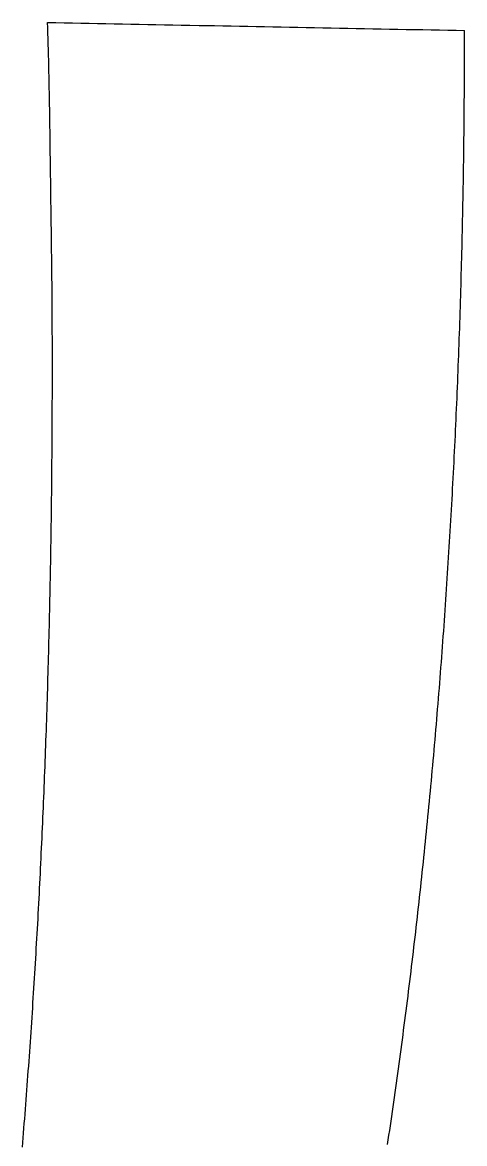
# Model space of a CAD drawing. Header units: inches. Extents: x 10 to 59099, y -255 to 18259.
# Drawn here: x 29640 to 31800, y 5848 to 11321 of the extents above; entities that cross this region are included whole.
import ezdxf

# ---------------------------------------------------------------- set-up
doc = ezdxf.new("R2010")
doc.units = ezdxf.units.IN
doc.header["$MEASUREMENT"] = 0
doc.layers.add('VFDE_Folienkante 3dpoly', color=181, linetype='Continuous')

msp = doc.modelspace()

# ---------------------------------------------------------------- linework, layer by layer
at = {"layer": 'VFDE_Folienkante 3dpoly'}
for p, q in [((29763, 11320.8, 9939.8), (29803.7, 11320, 9937.2)), ((29803.7, 11320, 9937.2), (29844.4, 11319.3, 9934.6)), ((29844.4, 11319.3, 9934.6), (29885.2, 11318.5, 9932.1)), ((29885.2, 11318.5, 9932.1), (29925.9, 11317.7, 9929.5)), ((29925.9, 11317.7, 9929.5), (29966.7, 11316.9, 9926.9)), ((29966.7, 11316.9, 9926.9), (30007.4, 11316.1, 9924.3)), ((30007.4, 11316.1, 9924.3), (30048.2, 11315.3, 9921.8)), ((30048.2, 11315.3, 9921.8), (30088.9, 11314.5, 9919.2)), ((30088.9, 11314.5, 9919.2), (30129.6, 11313.8, 9916.6)), ((30129.6, 11313.8, 9916.6), (30170.4, 11313, 9914)), ((30170.4, 11313, 9914), (30211.1, 11312.2, 9911.5)), ((30211.1, 11312.2, 9911.5), (30251.9, 11311.4, 9908.9)), ((30251.9, 11311.4, 9908.9), (30292.6, 11310.6, 9906.3)), ((30292.6, 11310.6, 9906.3), (30333.4, 11309.8, 9903.8)), ((30333.4, 11309.8, 9903.8), (30374.1, 11309, 9901.2)), ((30374.1, 11309, 9901.2), (30414.8, 11308.2, 9898.7)), ((30414.8, 11308.2, 9898.7), (30457.2, 11307.4, 9896)), ((30457.2, 11307.4, 9896), (30503.4, 11306.5, 9893.1)), ((30503.4, 11306.5, 9893.1), (30537.1, 11305.9, 9891)), ((30537.1, 11305.9, 9891), (30577.8, 11305.1, 9888.5)), ((30577.8, 11305.1, 9888.5), (30618.6, 11304.3, 9886)), ((30618.6, 11304.3, 9886), (30659.3, 11303.5, 9883.4)), ((30659.3, 11303.5, 9883.4), (30700, 11302.7, 9880.9)), ((30700, 11302.7, 9880.9), (30740.8, 11301.9, 9878.3)), ((30740.8, 11301.9, 9878.3), (30781.5, 11301.2, 9875.8)), ((30781.5, 11301.2, 9875.8), (30822.3, 11300.4, 9873.2)), ((30822.3, 11300.4, 9873.2), (30863, 11299.6, 9870.7)), ((30863, 11299.6, 9870.7), (30903.8, 11298.8, 9868.1)), ((30903.8, 11298.8, 9868.1), (30944.5, 11298, 9865.5)), ((30944.5, 11298, 9865.5), (30985.2, 11297.2, 9862.9)), ((30985.2, 11297.2, 9862.9), (31026, 11296.5, 9860.3)), ((31026, 11296.5, 9860.3), (31066.7, 11295.7, 9857.7)), ((31066.7, 11295.7, 9857.7), (31107.5, 11294.9, 9855.1)), ((31107.5, 11294.9, 9855.1), (31148.2, 11294.1, 9852.4)), ((31148.2, 11294.1, 9852.4), (31188.9, 11293.3, 9849.8)), ((31188.9, 11293.3, 9849.8), (31229.7, 11292.5, 9847.1)), ((31229.7, 11292.5, 9847.1), (31270.4, 11291.8, 9844.5)), ((31270.4, 11291.8, 9844.5), (31311.1, 11291, 9841.9)), ((31311.1, 11291, 9841.9), (31351.9, 11290.2, 9839.3)), ((31351.9, 11290.2, 9839.3), (31392.6, 11289.4, 9836.7)), ((31392.6, 11289.4, 9836.7), (31433.4, 11288.6, 9834.2)), ((31433.4, 11288.6, 9834.2), (31474.1, 11287.8, 9831.7)), ((31474.1, 11287.8, 9831.7), (31514.9, 11287, 9829.2)), ((31514.9, 11287, 9829.2), (31555.6, 11286.3, 9826.8)), ((31555.6, 11286.3, 9826.8), (31596.4, 11285.5, 9824.5)), ((31596.4, 11285.5, 9824.5), (31637.1, 11284.7, 9822.2)), ((31637.1, 11284.7, 9822.2), (31677.9, 11283.9, 9819.9)), ((31677.9, 11283.9, 9819.9), (31718.7, 11283.1, 9817.7)), ((31718.7, 11283.1, 9817.7), (31759.4, 11282.3, 9815.5)), ((31759.4, 11282.3, 9815.5), (31800.2, 11281.5, 9813.4))]:
    msp.add_line(p, q, dxfattribs=at)
at = {"layer": 'VFDE_Folienkante 3dpoly', "color": 2}
for p, q in [((29763.8, 11294.2, 9939.9), (29763, 11320.8, 9939.8)), ((29764.6, 11267.6, 9940), (29763.8, 11294.2, 9939.9)), ((31800.1, 11255, 9813.5), (31800.2, 11281.5, 9813.4)), ((29765.4, 11241, 9940.1), (29764.6, 11267.6, 9940)), ((29766.1, 11214.3, 9940.2), (29765.4, 11241, 9940.1)), ((31800, 11202, 9813.8), (31800.1, 11228.5, 9813.7)), ((31800.1, 11228.5, 9813.7), (31800.1, 11255, 9813.5)), ((29766.9, 11187.7, 9940.1), (29766.1, 11214.3, 9940.2)), ((29767.6, 11161.1, 9940), (29766.9, 11187.7, 9940.1)), ((31799.9, 11149, 9813.8), (31800, 11175.5, 9813.8)), ((31800, 11175.5, 9813.8), (31800, 11202, 9813.8)), ((29768.3, 11134.5, 9939.8), (29767.6, 11161.1, 9940)), ((29769, 11107.8, 9939.5), (29768.3, 11134.5, 9939.8)), ((31799.8, 11122.5, 9813.7), (31799.9, 11149, 9813.8)), ((31799.8, 11096, 9813.5), (31799.8, 11122.5, 9813.7)), ((29769.7, 11081.2, 9939.1), (29769, 11107.8, 9939.5)), ((29770.3, 11054.6, 9938.5), (29769.7, 11081.2, 9939.1)), ((31799.5, 11043, 9812.7), (31799.7, 11069.5, 9813.1)), ((31799.7, 11069.5, 9813.1), (31799.8, 11096, 9813.5)), ((29770.8, 11028, 9937.9), (29770.3, 11054.6, 9938.5)), ((29771.4, 11001.3, 9937.1), (29770.8, 11028, 9937.9)), ((29771.9, 10974.7, 9936.2), (29771.4, 11001.3, 9937.1)), ((31799.2, 10989.9, 9811.4), (31799.4, 11016.4, 9812.1)), ((31799.4, 11016.4, 9812.1), (31799.5, 11043, 9812.7)), ((29772.4, 10948.1, 9935.2), (29771.9, 10974.7, 9936.2)), ((29772.8, 10921.5, 9934.2), (29772.4, 10948.1, 9935.2)), ((31798.9, 10937, 9809.6), (31799.1, 10963.4, 9810.5)), ((31799.1, 10963.4, 9810.5), (31799.2, 10989.9, 9811.4)), ((29773.3, 10894.9, 9933), (29772.8, 10921.5, 9934.2)), ((29773.7, 10868.3, 9931.7), (29773.3, 10894.9, 9933)), ((31798.5, 10884, 9807.4), (31798.7, 10910.5, 9808.5)), ((31798.7, 10910.5, 9808.5), (31798.9, 10937, 9809.6)), ((29774.1, 10841.7, 9930.4), (29773.7, 10868.3, 9931.7)), ((29774.5, 10815.1, 9929), (29774.1, 10841.7, 9930.4)), ((31798, 10831, 9804.8), (31798.2, 10857.5, 9806.1)), ((31798.2, 10857.5, 9806.1), (31798.5, 10884, 9807.4)), ((29774.8, 10788.5, 9927.5), (29774.5, 10815.1, 9929)), ((29775.2, 10761.9, 9925.9), (29774.8, 10788.5, 9927.5)), ((31797.4, 10778.1, 9801.8), (31797.7, 10804.5, 9803.3)), ((31797.7, 10804.5, 9803.3), (31798, 10831, 9804.8)), ((29775.6, 10735.3, 9924.3), (29775.2, 10761.9, 9925.9)), ((29775.9, 10708.7, 9922.6), (29775.6, 10735.3, 9924.3)), ((31796.8, 10725.2, 9798.6), (31797.1, 10751.6, 9800.2)), ((31797.1, 10751.6, 9800.2), (31797.4, 10778.1, 9801.8)), ((29776.3, 10682.2, 9920.9), (29775.9, 10708.7, 9922.6)), ((29776.6, 10655.6, 9919.1), (29776.3, 10682.2, 9920.9)), ((31795.7, 10645.8, 9793.3), (31796.1, 10672.3, 9795.1)), ((31796.1, 10672.3, 9795.1), (31796.5, 10698.7, 9796.9)), ((31796.5, 10698.7, 9796.9), (31796.8, 10725.2, 9798.6)), ((29777, 10629, 9917.2), (29776.6, 10655.6, 9919.1)), ((29777.4, 10602.5, 9915.3), (29777, 10629, 9917.2)), ((31795, 10592.9, 9789.5), (31795.4, 10619.4, 9791.4)), ((31795.4, 10619.4, 9791.4), (31795.7, 10645.8, 9793.3)), ((29777.7, 10575.9, 9913.4), (29777.4, 10602.5, 9915.3)), ((29778.1, 10549.3, 9911.4), (29777.7, 10575.9, 9913.4)), ((31794.1, 10540.1, 9785.6), (31794.5, 10566.5, 9787.6)), ((31794.5, 10566.5, 9787.6), (31795, 10592.9, 9789.5)), ((29778.5, 10522.8, 9909.4), (29778.1, 10549.3, 9911.4)), ((29778.8, 10496.2, 9907.3), (29778.5, 10522.8, 9909.4)), ((31793.2, 10487.2, 9781.6), (31793.7, 10513.6, 9783.6)), ((31793.7, 10513.6, 9783.6), (31794.1, 10540.1, 9785.6)), ((29779.2, 10469.7, 9905.2), (29778.8, 10496.2, 9907.3)), ((29779.6, 10443.1, 9903), (29779.2, 10469.7, 9905.2)), ((31792.2, 10434.3, 9777.4), (31792.7, 10460.8, 9779.5)), ((31792.7, 10460.8, 9779.5), (31793.2, 10487.2, 9781.6)), ((29780, 10416.6, 9900.8), (29779.6, 10443.1, 9903)), ((29780.3, 10390, 9898.5), (29780, 10416.6, 9900.8)), ((31791.2, 10381.5, 9773.1), (31791.7, 10407.9, 9775.3)), ((31791.7, 10407.9, 9775.3), (31792.2, 10434.3, 9777.4)), ((29780.7, 10363.5, 9896.2), (29780.3, 10390, 9898.5)), ((29781.1, 10337, 9893.8), (29780.7, 10363.5, 9896.2)), ((31790.1, 10328.7, 9768.6), (31790.6, 10355.1, 9770.9)), ((31790.6, 10355.1, 9770.9), (31791.2, 10381.5, 9773.1)), ((29781.4, 10310.5, 9891.4), (29781.1, 10337, 9893.8)), ((29781.8, 10283.9, 9888.9), (29781.4, 10310.5, 9891.4)), ((31788.9, 10275.9, 9764), (31789.5, 10302.3, 9766.3)), ((31789.5, 10302.3, 9766.3), (31790.1, 10328.7, 9768.6)), ((29782.2, 10257.4, 9886.4), (29781.8, 10283.9, 9888.9)), ((29782.5, 10230.9, 9883.8), (29782.2, 10257.4, 9886.4)), ((31787.6, 10223.1, 9759.1), (31788.3, 10249.5, 9761.6)), ((31788.3, 10249.5, 9761.6), (31788.9, 10275.9, 9764)), ((29782.8, 10204.4, 9881.1), (29782.5, 10230.9, 9883.8)), ((29783.1, 10177.9, 9878.4), (29782.8, 10204.4, 9881.1)), ((31786.3, 10170.3, 9754), (31787, 10196.7, 9756.6)), ((31787, 10196.7, 9756.6), (31787.6, 10223.1, 9759.1)), ((29783.5, 10151.4, 9875.6), (29783.1, 10177.9, 9878.4)), ((29783.8, 10124.9, 9872.8), (29783.5, 10151.4, 9875.6)), ((29784, 10098.5, 9869.9), (29783.8, 10124.9, 9872.8)), ((31785, 10117.6, 9748.7), (31785.7, 10144, 9751.4)), ((31785.7, 10144, 9751.4), (31786.3, 10170.3, 9754)), ((29784.3, 10072, 9866.9), (29784, 10098.5, 9869.9)), ((29784.6, 10045.5, 9863.9), (29784.3, 10072, 9866.9)), ((31783.5, 10064.9, 9743.2), (31784.2, 10091.2, 9746)), ((31784.2, 10091.2, 9746), (31785, 10117.6, 9748.7)), ((29784.8, 10019.1, 9860.8), (29784.6, 10045.5, 9863.9)), ((29785, 9992.6, 9857.6), (29784.8, 10019.1, 9860.8)), ((31782, 10012.2, 9737.4), (31782.8, 10038.5, 9740.3)), ((31782.8, 10038.5, 9740.3), (31783.5, 10064.9, 9743.2)), ((29785.2, 9966.2, 9854.3), (29785, 9992.6, 9857.6)), ((29785.4, 9939.8, 9851), (29785.2, 9966.2, 9854.3)), ((31780.4, 9959.5, 9731.3), (31781.2, 9985.9, 9734.4)), ((31781.2, 9985.9, 9734.4), (31782, 10012.2, 9737.4)), ((29785.6, 9913.4, 9847.6), (29785.4, 9939.8, 9851)), ((29785.8, 9886.9, 9844.2), (29785.6, 9913.4, 9847.6)), ((31777.9, 9880.6, 9721.7), (31778.8, 9906.9, 9725)), ((31778.8, 9906.9, 9725), (31779.6, 9933.2, 9728.2)), ((31779.6, 9933.2, 9728.2), (31780.4, 9959.5, 9731.3)), ((29785.9, 9860.5, 9840.7), (29785.8, 9886.9, 9844.2)), ((29786, 9834.2, 9837.1), (29785.9, 9860.5, 9840.7)), ((31776.2, 9828.1, 9714.9), (31777.1, 9854.3, 9718.3)), ((31777.1, 9854.3, 9718.3), (31777.9, 9880.6, 9721.7)), ((29786.1, 9807.8, 9833.4), (29786, 9834.2, 9837.1)), ((29786.2, 9781.4, 9829.7), (29786.1, 9807.8, 9833.4)), ((31774.4, 9775.5, 9707.8), (31775.3, 9801.8, 9711.4)), ((31775.3, 9801.8, 9711.4), (31776.2, 9828.1, 9714.9)), ((29786.3, 9755, 9825.9), (29786.2, 9781.4, 9829.7)), ((29786.3, 9728.7, 9822), (29786.3, 9755, 9825.9)), ((31772.5, 9723.1, 9700.5), (31773.4, 9749.3, 9704.2)), ((31773.4, 9749.3, 9704.2), (31774.4, 9775.5, 9707.8)), ((29786.4, 9702.3, 9818.1), (29786.3, 9728.7, 9822)), ((29786.4, 9676, 9814.1), (29786.4, 9702.3, 9818.1)), ((31770.5, 9670.6, 9692.9), (31771.5, 9696.8, 9696.8)), ((31771.5, 9696.8, 9696.8), (31772.5, 9723.1, 9700.5)), ((29786.4, 9649.7, 9810.1), (29786.4, 9676, 9814.1)), ((29786.4, 9623.3, 9806), (29786.4, 9649.7, 9810.1)), ((31768.5, 9618.2, 9685.1), (31769.5, 9644.4, 9689)), ((31769.5, 9644.4, 9689), (31770.5, 9670.6, 9692.9)), ((29786.4, 9597, 9801.8), (29786.4, 9623.3, 9806)), ((29786.4, 9570.7, 9797.5), (29786.4, 9597, 9801.8)), ((31766.4, 9565.9, 9677), (31767.5, 9592, 9681.1)), ((31767.5, 9592, 9681.1), (31768.5, 9618.2, 9685.1)), ((29786.3, 9544.5, 9793.2), (29786.4, 9570.7, 9797.5)), ((29786.3, 9518.2, 9788.8), (29786.3, 9544.5, 9793.2)), ((31764.3, 9513.5, 9668.6), (31765.3, 9539.7, 9672.8)), ((31765.3, 9539.7, 9672.8), (31766.4, 9565.9, 9677)), ((29786.1, 9465.7, 9779.9), (29786.2, 9491.9, 9784.4)), ((29786.2, 9491.9, 9784.4), (29786.3, 9518.2, 9788.8)), ((31762, 9461.3, 9660), (31763.2, 9487.4, 9664.4)), ((31763.2, 9487.4, 9664.4), (31764.3, 9513.5, 9668.6)), ((29785.9, 9413.2, 9770.7), (29786, 9439.4, 9775.3)), ((29786, 9439.4, 9775.3), (29786.1, 9465.7, 9779.9)), ((31759.7, 9409, 9651.2), (31760.9, 9435.2, 9655.6)), ((31760.9, 9435.2, 9655.6), (31762, 9461.3, 9660)), ((29785.6, 9334.6, 9756.5), (29785.7, 9360.8, 9761.3)), ((29785.7, 9360.8, 9761.3), (29785.8, 9387, 9766)), ((29785.8, 9387, 9766), (29785.9, 9413.2, 9770.7)), ((31757.4, 9356.9, 9642.1), (31758.6, 9382.9, 9646.7)), ((31758.6, 9382.9, 9646.7), (31759.7, 9409, 9651.2)), ((29785.3, 9282.2, 9746.7), (29785.4, 9308.4, 9751.6)), ((29785.4, 9308.4, 9751.6), (29785.6, 9334.6, 9756.5)), ((31753.7, 9278.7, 9628), (31755, 9304.7, 9632.8)), ((31755, 9304.7, 9632.8), (31756.2, 9330.8, 9637.5)), ((31756.2, 9330.8, 9637.5), (31757.4, 9356.9, 9642.1)), ((29784.9, 9229.9, 9736.6), (29785.1, 9256, 9741.7)), ((29785.1, 9256, 9741.7), (29785.3, 9282.2, 9746.7)), ((31751.2, 9226.6, 9618.4), (31752.5, 9252.6, 9623.2)), ((31752.5, 9252.6, 9623.2), (31753.7, 9278.7, 9628)), ((29784.5, 9177.6, 9726.3), (29784.7, 9203.7, 9731.5)), ((29784.7, 9203.7, 9731.5), (29784.9, 9229.9, 9736.6)), ((31748.6, 9174.6, 9608.4), (31749.9, 9200.6, 9613.4)), ((31749.9, 9200.6, 9613.4), (31751.2, 9226.6, 9618.4)), ((29784, 9125.4, 9715.8), (29784.3, 9151.5, 9721.1)), ((29784.3, 9151.5, 9721.1), (29784.5, 9177.6, 9726.3)), ((31745.9, 9122.6, 9598.3), (31747.3, 9148.6, 9603.4)), ((31747.3, 9148.6, 9603.4), (31748.6, 9174.6, 9608.4)), ((29783.5, 9073.2, 9705), (29783.8, 9099.3, 9710.4)), ((29783.8, 9099.3, 9710.4), (29784, 9125.4, 9715.8)), ((31743.2, 9070.7, 9587.9), (31744.6, 9096.6, 9593.1)), ((31744.6, 9096.6, 9593.1), (31745.9, 9122.6, 9598.3)), ((29783, 9021.1, 9693.9), (29783.3, 9047.2, 9699.5)), ((29783.3, 9047.2, 9699.5), (29783.5, 9073.2, 9705)), ((31740.4, 9018.8, 9577.2), (31741.8, 9044.7, 9582.6)), ((31741.8, 9044.7, 9582.6), (31743.2, 9070.7, 9587.9)), ((29782.4, 8969.1, 9682.6), (29782.7, 8995.1, 9688.3)), ((29782.7, 8995.1, 9688.3), (29783, 9021.1, 9693.9)), ((31737.6, 8967, 9566.3), (31739, 8992.9, 9571.8)), ((31739, 8992.9, 9571.8), (31740.4, 9018.8, 9577.2)), ((29781.7, 8917.1, 9671.1), (29782.1, 8943.1, 9676.9)), ((29782.1, 8943.1, 9676.9), (29782.4, 8969.1, 9682.6)), ((31734.6, 8915.2, 9555.2), (31736.1, 8941.1, 9560.8)), ((31736.1, 8941.1, 9560.8), (31737.6, 8967, 9566.3)), ((29781, 8865.1, 9659.3), (29781.4, 8891.1, 9665.2)), ((29781.4, 8891.1, 9665.2), (29781.7, 8917.1, 9671.1)), ((31731.7, 8863.5, 9543.8), (31733.2, 8889.4, 9549.6)), ((31733.2, 8889.4, 9549.6), (31734.6, 8915.2, 9555.2)), ((29779.9, 8787.3, 9641.1), (29780.3, 8813.2, 9647.2)), ((29780.3, 8813.2, 9647.2), (29780.6, 8839.2, 9653.3)), ((29780.6, 8839.2, 9653.3), (29781, 8865.1, 9659.3)), ((31727, 8786.1, 9526.3), (31728.6, 8811.9, 9532.2)), ((31728.6, 8811.9, 9532.2), (31730.1, 8837.7, 9538.1)), ((31730.1, 8837.7, 9538.1), (31731.7, 8863.5, 9543.8)), ((29779, 8735.5, 9628.7), (29779.5, 8761.4, 9634.9)), ((29779.5, 8761.4, 9634.9), (29779.9, 8787.3, 9641.1)), ((31723.9, 8734.5, 9514.3), (31725.5, 8760.3, 9520.4)), ((31725.5, 8760.3, 9520.4), (31727, 8786.1, 9526.3)), ((29778.1, 8683.8, 9616), (29778.6, 8709.6, 9622.4)), ((29778.6, 8709.6, 9622.4), (29779, 8735.5, 9628.7)), ((31720.7, 8683, 9502.1), (31722.3, 8708.8, 9508.2)), ((31722.3, 8708.8, 9508.2), (31723.9, 8734.5, 9514.3)), ((29777.2, 8632.1, 9603.1), (29777.7, 8657.9, 9609.6)), ((29777.7, 8657.9, 9609.6), (29778.1, 8683.8, 9616)), ((31717.4, 8631.6, 9489.6), (31719, 8657.3, 9495.9)), ((31719, 8657.3, 9495.9), (31720.7, 8683, 9502.1)), ((29776.2, 8580.5, 9589.9), (29776.7, 8606.3, 9596.5)), ((29776.7, 8606.3, 9596.5), (29777.2, 8632.1, 9603.1)), ((31714, 8580.2, 9476.9), (31715.7, 8605.9, 9483.3)), ((31715.7, 8605.9, 9483.3), (31717.4, 8631.6, 9489.6)), ((29775.1, 8528.9, 9576.5), (29775.7, 8554.7, 9583.2)), ((29775.7, 8554.7, 9583.2), (29776.2, 8580.5, 9589.9)), ((31710.6, 8528.9, 9463.9), (31712.3, 8554.6, 9470.4)), ((31712.3, 8554.6, 9470.4), (31714, 8580.2, 9476.9)), ((29774.1, 8477.5, 9562.8), (29774.6, 8503.2, 9569.7)), ((29774.6, 8503.2, 9569.7), (29775.1, 8528.9, 9576.5)), ((31707.1, 8477.7, 9450.7), (31708.9, 8503.3, 9457.4)), ((31708.9, 8503.3, 9457.4), (31710.6, 8528.9, 9463.9)), ((29772.9, 8426.1, 9548.9), (29773.5, 8451.8, 9555.9)), ((29773.5, 8451.8, 9555.9), (29774.1, 8477.5, 9562.8)), ((31703.6, 8426.5, 9437.3), (31705.3, 8452.1, 9444)), ((31705.3, 8452.1, 9444), (31707.1, 8477.7, 9450.7)), ((29771.1, 8349.1, 9527.5), (29771.7, 8374.7, 9534.7)), ((29771.7, 8374.7, 9534.7), (29772.3, 8400.4, 9541.8)), ((29772.3, 8400.4, 9541.8), (29772.9, 8426.1, 9548.9)), ((31698.1, 8349.9, 9416.6), (31699.9, 8375.4, 9423.6)), ((31699.9, 8375.4, 9423.6), (31701.8, 8401, 9430.5)), ((31701.8, 8401, 9430.5), (31703.6, 8426.5, 9437.3)), ((29769.8, 8297.8, 9513), (29770.4, 8323.5, 9520.3)), ((29770.4, 8323.5, 9520.3), (29771.1, 8349.1, 9527.5)), ((31694.4, 8298.9, 9402.6), (31696.3, 8324.4, 9409.6)), ((31696.3, 8324.4, 9409.6), (31698.1, 8349.9, 9416.6)), ((29768.5, 8246.7, 9498.2), (29769.1, 8272.3, 9505.6)), ((29769.1, 8272.3, 9505.6), (29769.8, 8297.8, 9513)), ((31690.6, 8248, 9388.3), (31692.5, 8273.5, 9395.5)), ((31692.5, 8273.5, 9395.5), (31694.4, 8298.9, 9402.6)), ((29767.1, 8195.6, 9483.2), (29767.8, 8221.1, 9490.7)), ((29767.8, 8221.1, 9490.7), (29768.5, 8246.7, 9498.2)), ((31686.8, 8197.2, 9373.8), (31688.7, 8222.6, 9381.1)), ((31688.7, 8222.6, 9381.1), (31690.6, 8248, 9388.3)), ((29765.7, 8144.6, 9467.9), (29766.4, 8170.1, 9475.6)), ((29766.4, 8170.1, 9475.6), (29767.1, 8195.6, 9483.2)), ((31682.8, 8146.4, 9359), (31684.8, 8171.8, 9366.4)), ((31684.8, 8171.8, 9366.4), (31686.8, 8197.2, 9373.8)), ((29764.2, 8093.6, 9452.4), (29764.9, 8119.1, 9460.1)), ((29764.9, 8119.1, 9460.1), (29765.7, 8144.6, 9467.9)), ((31678.9, 8095.7, 9344), (31680.9, 8121, 9351.5)), ((31680.9, 8121, 9351.5), (31682.8, 8146.4, 9359)), ((29762.7, 8042.8, 9436.6), (29763.4, 8068.2, 9444.5)), ((29763.4, 8068.2, 9444.5), (29764.2, 8093.6, 9452.4)), ((31674.8, 8045.1, 9328.7), (31676.9, 8070.4, 9336.4)), ((31676.9, 8070.4, 9336.4), (31678.9, 8095.7, 9344)), ((29760.3, 7966.6, 9412.5), (29761.1, 7992, 9420.6)), ((29761.1, 7992, 9420.6), (29761.9, 8017.4, 9428.6)), ((29761.9, 8017.4, 9428.6), (29762.7, 8042.8, 9436.6)), ((31668.6, 7969.3, 9305.4), (31670.7, 7994.5, 9313.2)), ((31670.7, 7994.5, 9313.2), (31672.8, 8019.8, 9321)), ((31672.8, 8019.8, 9321), (31674.8, 8045.1, 9328.7)), ((29758.6, 7916, 9396.1), (29759.4, 7941.3, 9404.3)), ((29759.4, 7941.3, 9404.3), (29760.3, 7966.6, 9412.5)), ((31664.4, 7918.9, 9289.5), (31666.5, 7944.1, 9297.5)), ((31666.5, 7944.1, 9297.5), (31668.6, 7969.3, 9305.4)), ((29756.9, 7865.4, 9379.5), (29757.8, 7890.7, 9387.8)), ((29757.8, 7890.7, 9387.8), (29758.6, 7916, 9396.1)), ((31660.2, 7868.5, 9273.4), (31662.3, 7893.7, 9281.5)), ((31662.3, 7893.7, 9281.5), (31664.4, 7918.9, 9289.5)), ((29755.1, 7814.9, 9362.6), (29756, 7840.1, 9371.1)), ((29756, 7840.1, 9371.1), (29756.9, 7865.4, 9379.5)), ((31655.8, 7818.3, 9257.1), (31658, 7843.4, 9265.3)), ((31658, 7843.4, 9265.3), (31660.2, 7868.5, 9273.4)), ((29753.3, 7764.5, 9345.5), (29754.2, 7789.7, 9354.1)), ((29754.2, 7789.7, 9354.1), (29755.1, 7814.9, 9362.6)), ((31651.4, 7768.1, 9240.6), (31653.6, 7793.2, 9248.9)), ((31653.6, 7793.2, 9248.9), (31655.8, 7818.3, 9257.1)), ((29751.5, 7714.1, 9328.1), (29752.4, 7739.3, 9336.8)), ((29752.4, 7739.3, 9336.8), (29753.3, 7764.5, 9345.5)), ((31644.7, 7693, 9215.3), (31647, 7718, 9223.8)), ((31647, 7718, 9223.8), (31649.2, 7743, 9232.2)), ((31649.2, 7743, 9232.2), (31651.4, 7768.1, 9240.6)), ((29748.6, 7638.8, 9301.6), (29749.5, 7663.9, 9310.5)), ((29749.5, 7663.9, 9310.5), (29750.5, 7689, 9319.4)), ((29750.5, 7689, 9319.4), (29751.5, 7714.1, 9328.1)), ((31640.1, 7643, 9198.1), (31642.4, 7668, 9206.7)), ((31642.4, 7668, 9206.7), (31644.7, 7693, 9215.3)), ((29746.6, 7588.7, 9283.7), (29747.6, 7613.7, 9292.7)), ((29747.6, 7613.7, 9292.7), (29748.6, 7638.8, 9301.6)), ((31635.5, 7593.1, 9180.7), (31637.8, 7618.1, 9189.5)), ((31637.8, 7618.1, 9189.5), (31640.1, 7643, 9198.1)), ((29744.5, 7538.7, 9265.5), (29745.6, 7563.7, 9274.6)), ((29745.6, 7563.7, 9274.6), (29746.6, 7588.7, 9283.7)), ((31630.8, 7543.3, 9163.1), (31633.2, 7568.2, 9171.9)), ((31633.2, 7568.2, 9171.9), (31635.5, 7593.1, 9180.7)), ((29742.5, 7488.7, 9247), (29743.5, 7513.7, 9256.3)), ((29743.5, 7513.7, 9256.3), (29744.5, 7538.7, 9265.5)), ((31626.1, 7493.6, 9145.2), (31628.5, 7518.5, 9154.2)), ((31628.5, 7518.5, 9154.2), (31630.8, 7543.3, 9163.1)), ((29740.3, 7438.9, 9228.3), (29741.4, 7463.8, 9237.7)), ((29741.4, 7463.8, 9237.7), (29742.5, 7488.7, 9247)), ((31618.8, 7419.3, 9118), (31621.3, 7444, 9127.1)), ((31621.3, 7444, 9127.1), (31623.7, 7468.8, 9136.2)), ((31623.7, 7468.8, 9136.2), (31626.1, 7493.6, 9145.2)), ((29737, 7364.3, 9199.9), (29738.1, 7389.1, 9209.4)), ((29738.1, 7389.1, 9209.4), (29739.2, 7414, 9218.9)), ((29739.2, 7414, 9218.9), (29740.3, 7438.9, 9228.3)), ((31613.9, 7369.8, 9099.6), (31616.4, 7394.5, 9108.8)), ((31616.4, 7394.5, 9108.8), (31618.8, 7419.3, 9118)), ((29734.8, 7314.7, 9180.6), (29735.9, 7339.5, 9190.3)), ((29735.9, 7339.5, 9190.3), (29737, 7364.3, 9199.9)), ((31608.9, 7320.4, 9080.9), (31611.4, 7345.1, 9090.3)), ((31611.4, 7345.1, 9090.3), (31613.9, 7369.8, 9099.6)), ((29732.4, 7265.2, 9161.1), (29733.6, 7289.9, 9170.9)), ((29733.6, 7289.9, 9170.9), (29734.8, 7314.7, 9180.6)), ((31603.9, 7271.1, 9062), (31606.4, 7295.8, 9071.5)), ((31606.4, 7295.8, 9071.5), (31608.9, 7320.4, 9080.9)), ((29730.1, 7215.7, 9141.3), (29731.3, 7240.4, 9151.2)), ((29731.3, 7240.4, 9151.2), (29732.4, 7265.2, 9161.1)), ((31598.8, 7222, 9042.8), (31601.3, 7246.5, 9052.4)), ((31601.3, 7246.5, 9052.4), (31603.9, 7271.1, 9062)), ((29727.7, 7166.4, 9121.3), (29728.9, 7191.1, 9131.4)), ((29728.9, 7191.1, 9131.4), (29730.1, 7215.7, 9141.3)), ((31591, 7148.4, 9013.7), (31593.6, 7172.9, 9023.5)), ((31593.6, 7172.9, 9023.5), (31596.2, 7197.4, 9033.2)), ((31596.2, 7197.4, 9033.2), (31598.8, 7222, 9042.8)), ((29723.9, 7092.6, 9090.9), (29725.2, 7117.2, 9101.1)), ((29725.2, 7117.2, 9101.1), (29726.4, 7141.8, 9111.2)), ((29726.4, 7141.8, 9111.2), (29727.7, 7166.4, 9121.3)), ((31585.8, 7099.4, 8994), (31588.4, 7123.9, 9003.8)), ((31588.4, 7123.9, 9003.8), (31591, 7148.4, 9013.7)), ((29721.4, 7043.6, 9070.3), (29722.7, 7068.1, 9080.6)), ((29722.7, 7068.1, 9080.6), (29723.9, 7092.6, 9090.9)), ((31580.4, 7050.6, 8974), (31583.1, 7075, 8984)), ((31583.1, 7075, 8984), (31585.8, 7099.4, 8994)), ((29718.8, 6994.6, 9049.5), (29720.1, 7019.1, 9059.9)), ((29720.1, 7019.1, 9059.9), (29721.4, 7043.6, 9070.3)), ((31575, 7001.9, 8953.8), (31577.7, 7026.2, 8963.9)), ((31577.7, 7026.2, 8963.9), (31580.4, 7050.6, 8974)), ((29716.2, 6945.7, 9028.4), (29717.5, 6970.1, 9039)), ((29717.5, 6970.1, 9039), (29718.8, 6994.6, 9049.5)), ((31566.8, 6929, 8923.1), (31569.6, 6953.2, 8933.4)), ((31569.6, 6953.2, 8933.4), (31572.3, 6977.5, 8943.6)), ((31572.3, 6977.5, 8943.6), (31575, 7001.9, 8953.8)), ((29712.1, 6872.6, 8996.4), (29713.5, 6897, 9007.1)), ((29713.5, 6897, 9007.1), (29714.8, 6921.3, 9017.8)), ((29714.8, 6921.3, 9017.8), (29716.2, 6945.7, 9028.4)), ((31561.3, 6880.5, 8902.3), (31564.1, 6904.7, 8912.8)), ((31564.1, 6904.7, 8912.8), (31566.8, 6929, 8923.1)), ((29709.3, 6824, 8974.7), (29710.7, 6848.3, 8985.6)), ((29710.7, 6848.3, 8985.6), (29712.1, 6872.6, 8996.4)), ((31555.7, 6832.1, 8881.4), (31558.5, 6856.3, 8891.9)), ((31558.5, 6856.3, 8891.9), (31561.3, 6880.5, 8902.3)), ((29706.5, 6775.5, 8952.9), (29707.9, 6799.8, 8963.8)), ((29707.9, 6799.8, 8963.8), (29709.3, 6824, 8974.7)), ((31550, 6783.8, 8860.1), (31552.9, 6808, 8870.8)), ((31552.9, 6808, 8870.8), (31555.7, 6832.1, 8881.4)), ((29703.7, 6727.2, 8930.7), (29705.1, 6751.3, 8941.8)), ((29705.1, 6751.3, 8941.8), (29706.5, 6775.5, 8952.9)), ((31541.4, 6711.7, 8827.9), (31544.3, 6735.7, 8838.7)), ((31544.3, 6735.7, 8838.7), (31547.2, 6759.8, 8849.4)), ((31547.2, 6759.8, 8849.4), (31550, 6783.8, 8860.1)), ((29699.3, 6654.8, 8897.1), (29700.8, 6678.9, 8908.4)), ((29700.8, 6678.9, 8908.4), (29702.2, 6703, 8919.6)), ((29702.2, 6703, 8919.6), (29703.7, 6727.2, 8930.7)), ((31535.6, 6663.7, 8806.1), (31538.5, 6687.6, 8817)), ((31538.5, 6687.6, 8817), (31541.4, 6711.7, 8827.9)), ((29696.3, 6606.7, 8874.5), (29697.8, 6630.7, 8885.8)), ((29697.8, 6630.7, 8885.8), (29699.3, 6654.8, 8897.1)), ((31529.7, 6615.8, 8784.1), (31532.7, 6639.7, 8795.1)), ((31532.7, 6639.7, 8795.1), (31535.6, 6663.7, 8806.1)), ((29693.3, 6558.7, 8851.5), (29694.8, 6582.7, 8863)), ((29694.8, 6582.7, 8863), (29696.3, 6606.7, 8874.5)), ((31520.8, 6544.2, 8750.7), (31523.8, 6568, 8761.9)), ((31523.8, 6568, 8761.9), (31526.7, 6591.9, 8773)), ((31526.7, 6591.9, 8773), (31529.7, 6615.8, 8784.1)), ((29690.2, 6510.8, 8828.4), (29691.7, 6534.7, 8840)), ((29691.7, 6534.7, 8840), (29693.3, 6558.7, 8851.5)), ((31514.7, 6496.6, 8728.1), (31517.8, 6520.4, 8739.4)), ((31517.8, 6520.4, 8739.4), (31520.8, 6544.2, 8750.7)), ((29685.5, 6439.2, 8793.2), (29687, 6463, 8805)), ((29687, 6463, 8805), (29688.6, 6486.9, 8816.7)), ((29688.6, 6486.9, 8816.7), (29690.2, 6510.8, 8828.4)), ((31508.6, 6449.1, 8705.3), (31511.7, 6472.8, 8716.7)), ((31511.7, 6472.8, 8716.7), (31514.7, 6496.6, 8728.1)), ((29682.2, 6391.6, 8769.5), (29683.9, 6415.4, 8781.4)), ((29683.9, 6415.4, 8781.4), (29685.5, 6439.2, 8793.2)), ((31502.5, 6401.7, 8682.3), (31505.6, 6425.4, 8693.8)), ((31505.6, 6425.4, 8693.8), (31508.6, 6449.1, 8705.3)), ((29679, 6344.1, 8745.5), (29680.6, 6367.9, 8757.5)), ((29680.6, 6367.9, 8757.5), (29682.2, 6391.6, 8769.5)), ((31493.1, 6330.9, 8647.3), (31496.3, 6354.5, 8659)), ((31496.3, 6354.5, 8659), (31499.4, 6378.1, 8670.7)), ((31499.4, 6378.1, 8670.7), (31502.5, 6401.7, 8682.3)), ((29674, 6273.2, 8709.2), (29675.7, 6296.8, 8721.3)), ((29675.7, 6296.8, 8721.3), (29677.3, 6320.5, 8733.5)), ((29677.3, 6320.5, 8733.5), (29679, 6344.1, 8745.5)), ((31486.8, 6283.8, 8623.7), (31490, 6307.4, 8635.5)), ((31490, 6307.4, 8635.5), (31493.1, 6330.9, 8647.3)), ((29670.6, 6226, 8684.6), (29672.3, 6249.6, 8696.9)), ((29672.3, 6249.6, 8696.9), (29674, 6273.2, 8709.2)), ((31480.4, 6236.9, 8599.9), (31483.6, 6260.4, 8611.8)), ((31483.6, 6260.4, 8611.8), (31486.8, 6283.8, 8623.7)), ((29667.2, 6178.9, 8659.9), (29668.9, 6202.5, 8672.3)), ((29668.9, 6202.5, 8672.3), (29670.6, 6226, 8684.6)), ((31470.8, 6166.7, 8563.8), (31474, 6190.1, 8575.9)), ((31474, 6190.1, 8575.9), (31477.2, 6213.5, 8587.9)), ((31477.2, 6213.5, 8587.9), (31480.4, 6236.9, 8599.9)), ((29662, 6108.6, 8622.3), (29663.7, 6132, 8634.9)), ((29663.7, 6132, 8634.9), (29665.5, 6155.5, 8647.4)), ((29665.5, 6155.5, 8647.4), (29667.2, 6178.9, 8659.9)), ((31464.2, 6120, 8539.4), (31467.5, 6143.4, 8551.7)), ((31467.5, 6143.4, 8551.7), (31470.8, 6166.7, 8563.8)), ((29658.4, 6061.9, 8597), (29660.2, 6085.2, 8609.7)), ((29660.2, 6085.2, 8609.7), (29662, 6108.6, 8622.3)), ((31457.7, 6073.5, 8514.9), (31461, 6096.8, 8527.2)), ((31461, 6096.8, 8527.2), (31464.2, 6120, 8539.4)), ((29654.8, 6015.3, 8571.5), (29656.6, 6038.5, 8584.3)), ((29656.6, 6038.5, 8584.3), (29658.4, 6061.9, 8597)), ((31447.7, 6004, 8477.6), (31451, 6027.1, 8490.1)), ((31451, 6027.1, 8490.1), (31454.3, 6050.3, 8502.5)), ((31454.3, 6050.3, 8502.5), (31457.7, 6073.5, 8514.9)), ((29649.3, 5945.6, 8532.7), (29651.2, 5968.8, 8545.7)), ((29651.2, 5968.8, 8545.7), (29653, 5992, 8558.6)), ((29653, 5992, 8558.6), (29654.8, 6015.3, 8571.5)), ((31440.9, 5957.8, 8452.5), (31444.3, 5980.9, 8465.1)), ((31444.3, 5980.9, 8465.1), (31447.7, 6004, 8477.6)), ((29645.6, 5899.3, 8506.6), (29647.5, 5922.4, 8519.7)), ((29647.5, 5922.4, 8519.7), (29649.3, 5945.6, 8532.7)), ((31430.7, 5888.7, 8414.4), (31434.2, 5911.7, 8427.1)), ((31434.2, 5911.7, 8427.1), (31437.6, 5934.7, 8439.8)), ((31437.6, 5934.7, 8439.8), (31440.9, 5957.8, 8452.5)), ((29641.9, 5853.1, 8480.3), (29643.7, 5876.2, 8493.5)), ((29643.7, 5876.2, 8493.5), (29645.6, 5899.3, 8506.6)), ((31423.9, 5842.8, 8388.7), (31427.3, 5865.7, 8401.6)), ((31427.3, 5865.7, 8401.6), (31430.7, 5888.7, 8414.4)), ((29640, 5830.1, 8467.1), (29641.9, 5853.1, 8480.3))]:
    msp.add_line(p, q, dxfattribs=at)

doc.saveas('drawing.dxf')
